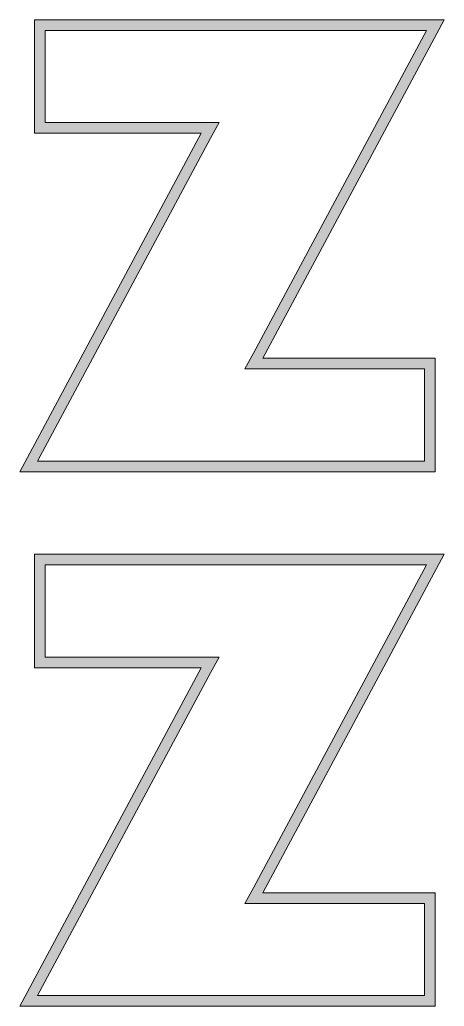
# Model space of a CAD drawing. Header units: millimetres. Extents: x 102 to 872, y -309 to -31.
# Drawn here: x 359.9 to 479.3, y -309.1 to -31.8 of the extents above; entities that cross this region are included whole.
import ezdxf

# ---------------------------------------------------------------- set-up
doc = ezdxf.new("R2010")
doc.units = ezdxf.units.MM
doc.header["$MEASUREMENT"] = 0
doc.layers.add('Layer 10', color=7, linetype='Continuous')
doc.layers.add('Layer 4', color=7, linetype='Continuous')

msp = doc.modelspace()

# ---------------------------------------------------------------- hatches: boundary and pattern name
at = {"layer": 'Layer 10'}
h = msp.add_hatch(color=2, dxfattribs=at)
h.dxf.hatch_style = 2
h.paths.add_polyline_path([(479.32, -31.85), (364.07, -31.85), (364.07, -63.72), (410.97, -63.72), (359.92, -158.85), (476.77, -158.85), (476.77, -126.97), (428.27, -126.97)])
h.paths.add_polyline_path([(473.77, -129.97), (473.77, -155.85), (364.94, -155.85), (413.61, -65.14), (415.98, -60.72), (410.97, -60.72), (367.07, -60.72), (367.07, -34.85), (474.3, -34.85), (425.63, -125.55), (423.26, -129.97), (428.27, -129.97)])
at = {"layer": 'Layer 4'}
h = msp.add_hatch(color=2, dxfattribs=at)
h.dxf.hatch_style = 2
h.paths.add_polyline_path([(479.32, -182.06), (364.07, -182.06), (364.07, -213.93), (410.97, -213.93), (359.92, -309.06), (476.77, -309.06), (476.77, -277.18), (428.27, -277.18)])
h.paths.add_polyline_path([(473.77, -280.18), (473.77, -306.06), (364.94, -306.06), (413.61, -215.35), (415.98, -210.93), (410.97, -210.93), (367.07, -210.93), (367.07, -185.06), (474.3, -185.06), (425.63, -275.76), (423.26, -280.18), (428.27, -280.18)])

# ---------------------------------------------------------------- linework, layer by layer
at = {"layer": 'Layer 10', "lineweight": 0}
for points in [[(479.32, -31.85), (364.07, -31.85), (364.07, -63.72), (410.97, -63.72), (359.92, -158.85), (476.77, -158.85), (476.77, -126.97), (428.27, -126.97), (479.32, -31.85)], [(473.77, -129.97), (473.77, -155.85), (364.94, -155.85), (413.61, -65.14), (415.98, -60.72), (410.97, -60.72), (367.07, -60.72), (367.07, -34.85), (474.3, -34.85), (425.63, -125.55), (423.26, -129.97), (428.27, -129.97), (473.77, -129.97)]]:
    msp.add_lwpolyline(points, dxfattribs=at)
at = {"layer": 'Layer 4', "lineweight": 0}
for points in [[(479.32, -182.06), (364.07, -182.06), (364.07, -213.93), (410.97, -213.93), (359.92, -309.06), (476.77, -309.06), (476.77, -277.18), (428.27, -277.18), (479.32, -182.06)], [(473.77, -280.18), (473.77, -306.06), (364.94, -306.06), (413.61, -215.35), (415.98, -210.93), (410.97, -210.93), (367.07, -210.93), (367.07, -185.06), (474.3, -185.06), (425.63, -275.76), (423.26, -280.18), (428.27, -280.18), (473.77, -280.18)]]:
    msp.add_lwpolyline(points, dxfattribs=at)

doc.saveas('drawing.dxf')
